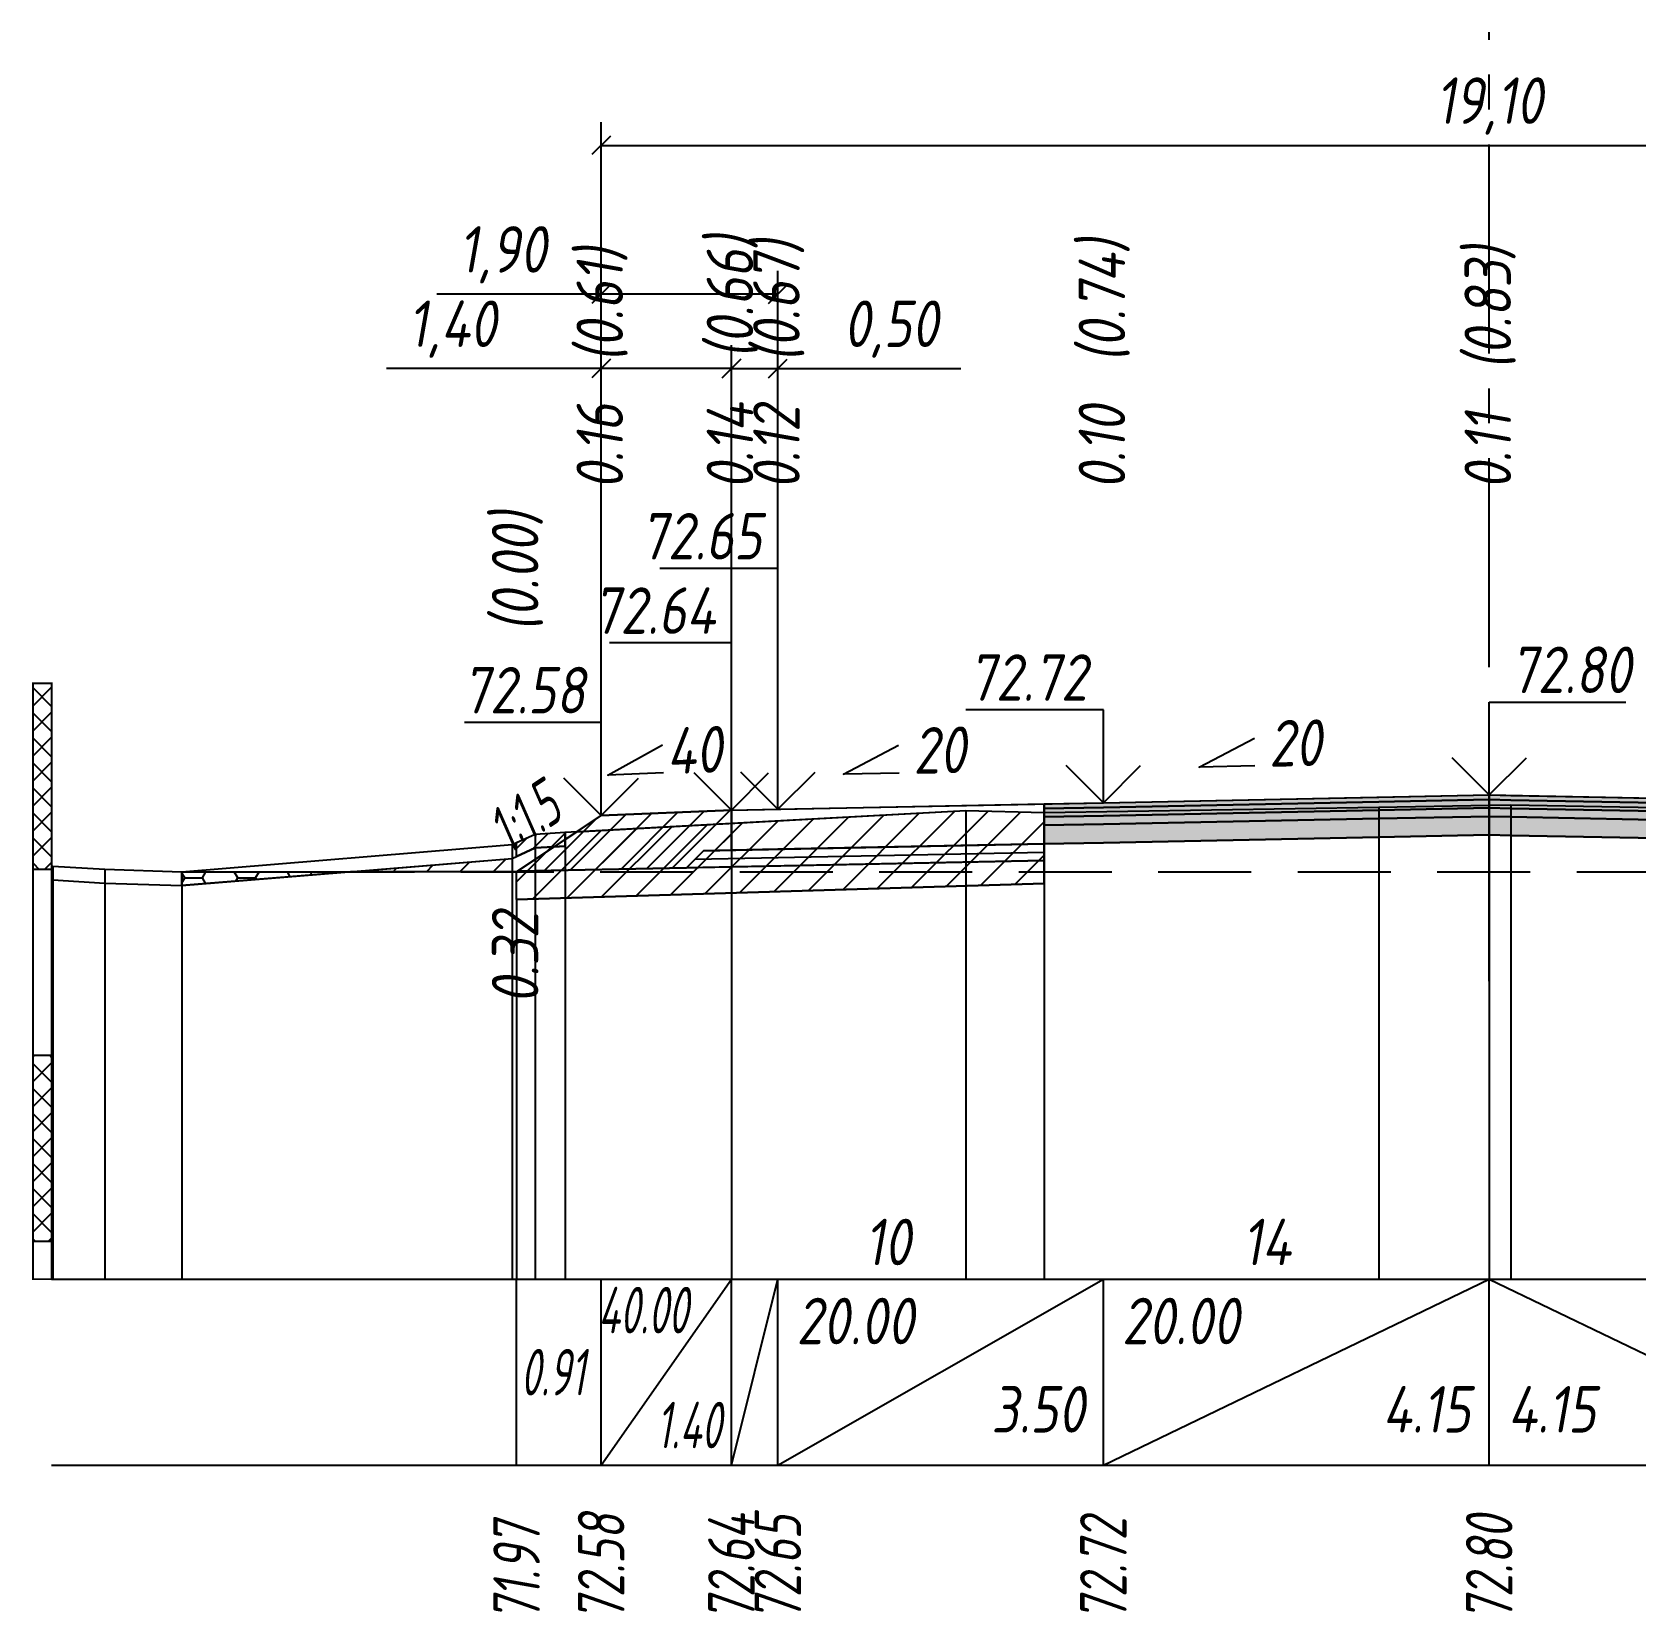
# Model space of a CAD drawing. Extents: x -717 to 1451, y -133302 to 233.
# Drawn here: x 78.9 to 165.2, y -10108.9 to -10023.9 of the extents above; entities that cross this region are included whole.
import ezdxf
from ezdxf.enums import TextEntityAlignment as Align

# ---------------------------------------------------------------- set-up
doc = ezdxf.new("R2010")
doc.units = 0
doc.linetypes.add('осевая2', pattern=[1.125, 0.75, -0.125, 0.125, -0.125])
doc.linetypes.add('штриховая', pattern=[0.75, 0.5, -0.25])
for name, color, linetype in [('Интерполированный поперечник', 2, 'Continuous'), ('Код_514', 1, 'Continuous'), ('Контур_0', 7, 'Continuous'), ('Контур_2521', 7, 'Continuous'), ('Контур_2564', 7, 'Continuous'), ('Контур_2660', 7, 'Continuous'), ('Контур_2665', 7, 'Continuous'), ('Контур_400', 7, 'Continuous'), ('Контур_508', 7, 'Continuous'), ('Контур_512', 7, 'Continuous'), ('Контур_513', 7, 'Continuous'), ('Контур_818', 7, 'Continuous'), ('Красный поперечник', 1, 'Continuous'), ('Линейка абсолютных высот', 7, 'Continuous'), ('Объём_2501', 7, 'Continuous'), ('Объём_2564', 7, 'Continuous'), ('Объём_2650', 7, 'Continuous'), ('Объём_2660', 7, 'Continuous'), ('Объём_2661', 7, 'Continuous'), ('Объём_2665', 7, 'Continuous'), ('Объём_2666', 7, 'Continuous'), ('Объём_2667', 7, 'Continuous'), ('Объём_2668', 7, 'Continuous'), ('Объём_2669', 7, 'Continuous'), ('Объём_2675', 7, 'Continuous'), ('Объём_2753', 7, 'Continuous'), ('Ось', 1, 'осевая2'), ('Откосы', 7, 'Continuous'), ('Отметки покрытия', 7, 'Continuous'), ('Рабочие отметки', 7, 'Continuous'), ('Рабочие отметки доп.', 7, 'Continuous'), ('Слои выравнивания', 7, 'Continuous'), ('Таблица', 7, 'Continuous'), ('Уклоны проезжей части', 7, 'Continuous'), ('Черный поперечник', 3, 'Continuous')]:
    doc.layers.add(name, color=color, linetype=linetype)
for name, color, linetype, true_color in [('Контур_2540', 2, 'Continuous', 0xffff00), ('Контур_2560', 2, 'Continuous', 0xffff00), ('Контур_2561', 7, 'Continuous', 0xff8040), ('Контур_2562', 3, 'Continuous', 0x00ff00), ('Контур_2563', 7, 'Continuous', 0xff8000), ('Контур_2570', 7, 'Continuous', 0x80ff00), ('Контур_2725', 7, 'Continuous', 0x323232), ('Контур_2736', 4, 'Continuous', 0x00ffff), ('Контур_2737', 4, 'Continuous', 0x00ffff), ('Контур_2738', 4, 'Continuous', 0x00ffff), ('Контур_2739', 4, 'Continuous', 0x00ffff), ('Контур_2741', 4, 'Continuous', 0x00ffff), ('Контур_2742', 4, 'Continuous', 0x00ffff), ('Контур_2743', 4, 'Continuous', 0x00ffff), ('Контур_2744', 7, 'Continuous', 0xa4ffff), ('Контур_2745', 7, 'Continuous', 0xa4ffff), ('Контур_2747', 4, 'Continuous', 0x00ffff), ('Контур_2748', 4, 'Continuous', 0x00ffff), ('Контур_2749', 4, 'Continuous', 0x00ffff), ('Контур_2750', 4, 'Continuous', 0x00ffff), ('Контур_2751', 4, 'Continuous', 0x00ffff), ('Контур_2752', 4, 'Continuous', 0x00ffff), ('Контур_2760', 7, 'Continuous', 0x323232), ('Контур_2761', 7, 'Continuous', 0x323232), ('Контур_2762', 7, 'Continuous', 0x323232), ('Контур_2763', 7, 'Continuous', 0x323232), ('Контур_402', 7, 'Continuous', 0xff6464), ('Контур_703', 4, 'Continuous', 0x00ffff), ('Контур_705', 4, 'Continuous', 0x00ffff), ('Контур_707', 4, 'Continuous', 0x00ffff), ('Контур_720', 131, 'Continuous', 0xaaffff), ('Объём_2500', 7, 'Continuous', 0xc0c0c0), ('Объём_2520', 7, 'Continuous', 0x80ffff), ('Объём_2540', 2, 'Continuous', 0xffff00), ('Объём_2560', 2, 'Continuous', 0xffff00), ('Объём_2561', 7, 'Continuous', 0xff8040), ('Объём_2562', 3, 'Continuous', 0x00ff00), ('Объём_2563', 7, 'Continuous', 0xff8000), ('Объём_2570', 7, 'Continuous', 0x80ff00), ('Объём_2600', 7, 'Continuous', 0x808000), ('Объём_2746', 2, 'Continuous', 0xffff00)]:
    doc.layers.add(name, color=color, linetype=linetype, true_color=true_color)
doc.styles.get("Standard").update_dxf_attribs({"font": 'txt', "height": 2.5})
doc.styles.add('М', font='romand.shx', dxfattribs={"width": 0.8, "oblique": 10, "height": 2.5})
doc.dimstyles.new('ISO-25', dxfattribs={"dimtxt": 2.5, "dimasz": 2.5, "dimexe": 1.25, "dimexo": 0.625, "dimtad": 1, "dimtxsty": 'Standard', "dimcen": 2.5, "dimadec": 0, "dimazin": 0, "dimtfac": 1, "dimtmove": 0, "dimatfit": 3, "dimfxl": 1, "dimarcsym": 0})

# ---------------------------------------------------------------- blocks, each defined once
blk = doc.blocks.new('_Oblique')
at = {"color": 0, "linetype": 'ByBlock', "lineweight": -2}
blk.add_line((-0.5, -0.5), (0.5, 0.5), dxfattribs=at)
blk = doc.blocks.new('*D226')
at = {"color": 0, "lineweight": -2, "transparency": 16777216}
for p, q in [((109.551, -10065.494), (109.551, -10040.774)), ((116.551, -10065.214), (116.551, -10040.774)), ((109.551, -10042.024), (98.003, -10042.024)), ((116.551, -10042.024), (109.551, -10042.024))]:
    blk.add_line(p, q, dxfattribs=at)
at = {"layer": 'Defpoints', "color": 0, "transparency": 16777216}
for p in [(116.551, -10042.024), (109.551, -10066.119), (116.551, -10065.839)]:
    blk.add_point(p, dxfattribs=at)
at = {"color": 0, "lineweight": -2, "transparency": 16777216, "rotation": 180}
blk.add_blockref('_Oblique', (109.551, -10042.024), dxfattribs=at)
at = {"color": 0, "lineweight": -2, "transparency": 16777216}
blk.add_blockref('_Oblique', (116.551, -10042.024), dxfattribs=at)
at = {"color": 0, "transparency": 16777216, "insert": (101.544, -10039.91), "char_height": 2.5, "width": 8.75, "attachment_point": 5, "style": 'М'}
blk.add_mtext('1,40', dxfattribs=at)
blk = doc.blocks.new('*D228')
at = {"color": 0, "lineweight": -2, "transparency": 16777216}
for p, q in [((116.551, -10065.214), (116.551, -10040.774)), ((119.051, -10065.164), (119.051, -10040.774)), ((116.551, -10042.024), (119.051, -10042.024)), ((119.051, -10042.024), (128.896, -10042.024))]:
    blk.add_line(p, q, dxfattribs=at)
at = {"layer": 'Defpoints', "color": 0, "transparency": 16777216}
for p in [(119.051, -10042.024), (116.551, -10065.839), (119.051, -10065.789)]:
    blk.add_point(p, dxfattribs=at)
at = {"color": 0, "lineweight": -2, "transparency": 16777216, "rotation": 180}
blk.add_blockref('_Oblique', (116.551, -10042.024), dxfattribs=at)
at = {"color": 0, "lineweight": -2, "transparency": 16777216}
blk.add_blockref('_Oblique', (119.051, -10042.024), dxfattribs=at)
at = {"color": 0, "transparency": 16777216, "insert": (125.134, -10039.91), "char_height": 2.5, "width": 9.16667, "attachment_point": 5, "style": 'М'}
blk.add_mtext('0,50', dxfattribs=at)
blk = doc.blocks.new('*D231')
at = {"color": 0, "lineweight": -2, "transparency": 16777216}
for p, q in [((109.551, -10065.494), (109.551, -10036.774)), ((119.051, -10065.164), (119.051, -10036.774)), ((109.551, -10038.024), (100.71, -10038.024)), ((119.051, -10038.024), (109.551, -10038.024))]:
    blk.add_line(p, q, dxfattribs=at)
at = {"layer": 'Defpoints', "color": 0, "transparency": 16777216}
for p in [(119.051, -10038.024), (109.551, -10066.119), (119.051, -10065.789)]:
    blk.add_point(p, dxfattribs=at)
at = {"color": 0, "lineweight": -2, "transparency": 16777216, "rotation": 180}
blk.add_blockref('_Oblique', (109.551, -10038.024), dxfattribs=at)
at = {"color": 0, "lineweight": -2, "transparency": 16777216}
blk.add_blockref('_Oblique', (119.051, -10038.024), dxfattribs=at)
at = {"color": 0, "transparency": 16777216, "insert": (104.25, -10035.91), "char_height": 2.5, "width": 8.75, "attachment_point": 5, "style": 'М'}
blk.add_mtext('1,90', dxfattribs=at)
blk = doc.blocks.new('*D232')
at = {"color": 0, "lineweight": -2, "transparency": 16777216}
for p, q in [((109.551, -10065.494), (109.551, -10028.774)), ((205.051, -10065.494), (205.051, -10028.774)), ((109.551, -10030.024), (205.051, -10030.024))]:
    blk.add_line(p, q, dxfattribs=at)
at = {"layer": 'Defpoints', "color": 0, "transparency": 16777216}
for p in [(205.051, -10030.024), (109.551, -10066.119), (205.051, -10066.119)]:
    blk.add_point(p, dxfattribs=at)
at = {"color": 0, "lineweight": -2, "transparency": 16777216, "rotation": 180}
blk.add_blockref('_Oblique', (109.551, -10030.024), dxfattribs=at)
at = {"color": 0, "lineweight": -2, "transparency": 16777216}
blk.add_blockref('_Oblique', (205.051, -10030.024), dxfattribs=at)
at = {"color": 0, "transparency": 16777216, "insert": (157.301, -10027.91), "char_height": 2.5, "width": 10.41667, "attachment_point": 5, "style": 'М'}
blk.add_mtext('19,10', dxfattribs=at)

msp = doc.modelspace()

# ---------------------------------------------------------------- hatches: boundary and pattern name
at = {"layer": 'Линейка абсолютных высот'}
h = msp.add_hatch(dxfattribs=at)
h.set_pattern_fill('ANSI37', scale=0.3, style=0)
h.paths.add_polyline_path([(80, -10068.961), (80, -10058.961), (79, -10058.961), (79, -10068.961)])
h = msp.add_hatch(dxfattribs=at)
h.set_pattern_fill('ANSI37', scale=0.3, style=0)
h.paths.add_polyline_path([(80, -10088.961), (80, -10078.961), (79, -10078.961), (79, -10088.961)])
at = {"layer": 'Объём_2563'}
h = msp.add_hatch(dxfattribs=at)
h.set_pattern_fill('ANSI31', color=256, scale=0.3)
h.paths.add_polyline_path([(109.551, -10066.056), (116.551, -10065.776), (116.551, -10067.926), (115.051, -10067.956), (114.132, -10068.874), (105.051, -10069.056)])
at = {"layer": 'Объём_2570'}
h = msp.add_hatch(dxfattribs=at)
h.set_pattern_fill('ANSI31', color=256, scale=0.2)
h.paths.add_polyline_path([(107.613, -10067.718), (106.001, -10067.81), (105, -10068.262), (105, -10067.512), (106.001, -10067.06), (107.613, -10066.968)])
at = {"layer": 'Объём_2600'}
h = msp.add_hatch(dxfattribs=at)
h.set_pattern_fill('ANSI31', color=6, scale=0.4)
h.paths.add_polyline_path([(133.376, -10069.729), (105, -10070.58), (105, -10069.09), (96.066, -10069.088), (104.76, -10068.37), (106.001, -10067.81), (107.613, -10067.718), (107.613, -10066.968), (129.16, -10065.791), (133.376, -10065.908)])
h = msp.add_hatch(dxfattribs=at)
h.set_pattern_fill('HONEY', color=5, scale=0.3)
h.paths.add_polyline_path([(87.004, -10069.837), (87.004, -10069.087), (96.066, -10069.088)])
at = {"layer": 'Слои выравнивания'}
for color, points in [(2, [(133.376, -10065.44), (136.551, -10065.376), (151.36, -10065.08), (157.301, -10064.961), (157.301, -10065.211), (151.36, -10065.33), (136.551, -10065.626), (133.376, -10065.69)]), (3, [(133.376, -10065.69), (136.551, -10065.626), (151.36, -10065.33), (157.301, -10065.211), (157.301, -10065.661), (151.36, -10065.78), (136.551, -10066.076), (133.376, -10066.14)]), (2, [(157.301, -10064.961), (158.456, -10064.984), (165.307, -10065.121), (178.051, -10065.376), (183.11, -10065.477), (183.11, -10065.727), (178.051, -10065.626), (165.307, -10065.371), (158.456, -10065.234), (157.301, -10065.211)]), (3, [(157.301, -10065.211), (158.456, -10065.234), (165.307, -10065.371), (178.051, -10065.626), (183.11, -10065.727), (183.11, -10066.177), (178.051, -10066.076), (165.307, -10065.821), (158.456, -10065.684), (157.301, -10065.661)]), (4, [(133.376, -10066.14), (136.551, -10066.076), (151.36, -10065.78), (157.301, -10065.661), (157.301, -10066.111), (151.36, -10066.23), (136.551, -10066.526), (133.376, -10066.59)]), (5, [(133.376, -10066.59), (136.551, -10066.526), (151.36, -10066.23), (157.301, -10066.111), (157.301, -10067.111), (151.36, -10067.23), (136.551, -10067.526), (133.376, -10067.59)]), (4, [(157.301, -10065.661), (158.456, -10065.684), (165.307, -10065.821), (178.051, -10066.076), (183.11, -10066.177), (183.11, -10066.627), (178.051, -10066.526), (165.307, -10066.271), (158.456, -10066.134), (157.301, -10066.111)]), (5, [(157.301, -10066.111), (158.456, -10066.134), (165.307, -10066.271), (178.051, -10066.526), (183.11, -10066.627), (183.11, -10067.627), (178.051, -10067.526), (165.307, -10067.271), (158.456, -10067.134), (157.301, -10067.111)])]:
    msp.add_hatch(color=color, dxfattribs=at).paths.add_polyline_path(points)

# ---------------------------------------------------------------- linework, layer by layer
at = {"layer": 'Интерполированный поперечник', "linetype": 'штриховая', "ltscale": 10, "flags": 128}
msp.add_lwpolyline([(87.004, -10069.087), (216.516, -10069.11)], dxfattribs=at)
at = {"layer": 'Код_514'}
for p, q in [((105, -10101), (105, -10091)), ((109.551, -10101), (109.551, -10091)), ((109.551, -10101), (116.551, -10091)), ((116.551, -10101), (116.551, -10091)), ((116.551, -10101), (119.051, -10091)), ((119.051, -10101), (119.051, -10091)), ((119.051, -10101), (136.551, -10091)), ((136.551, -10101), (136.551, -10091)), ((136.551, -10101), (157.301, -10091)), ((157.301, -10101), (157.301, -10091)), ((157.301, -10091), (178.051, -10101))]:
    msp.add_line(p, q, dxfattribs=at)
at = {"layer": 'Контур_0', "flags": 128}
for points in [[(119.051, -10067.876), (116.551, -10067.926), (116.551, -10065.776), (133.376, -10065.44), (133.376, -10067.59), (119.051, -10067.876), (119.051, -10067.876)], [(109.551, -10066.056), (105, -10069.09), (105, -10069.09), (105, -10069.09), (105, -10069.09), (105, -10069.09), (105, -10069.09), (105, -10069.09), (105, -10069.09), (105, -10069.09), (105, -10069.09), (105, -10069.09), (105, -10069.09), (105, -10069.09), (105, -10069.09), (105, -10069.09)], [(109.551, -10066.056), (105, -10069.09), (105, -10069.09), (105, -10069.09), (105, -10069.09), (105, -10069.09), (105, -10069.09), (105, -10069.09), (105, -10069.09), (105, -10069.09), (105, -10069.09), (105, -10069.09), (105, -10069.09), (105, -10069.09), (105, -10069.09), (105, -10069.09), (105, -10069.09), (105, -10069.09), (105, -10069.09), (105, -10069.09), (105, -10069.09), (105, -10069.09), (105, -10069.09), (105, -10069.09), (105, -10069.09), (105, -10069.09), (105, -10069.09), (105, -10069.09), (105, -10069.09), (105, -10069.09)], [(105.051, -10069.056), (114.132, -10068.874), (115.051, -10067.956), (116.551, -10067.926)], [(115.051, -10067.956), (133.376, -10067.59), (133.376, -10068.49), (114.132, -10068.874), (115.051, -10067.956), (115.051, -10067.956)]]:
    msp.add_lwpolyline(points, dxfattribs=at)
at = {"layer": 'Контур_2521', "color": 250, "flags": 128}
msp.add_lwpolyline([(114.591, -10068.415), (133.376, -10068.04)], dxfattribs=at)
at = {"layer": 'Контур_2540', "flags": 128}
msp.add_lwpolyline([(105.051, -10069.056), (133.376, -10068.49), (133.376, -10069.729), (105, -10070.58), (105, -10069.09), (105.051, -10069.056), (105.051, -10069.056)], dxfattribs=at)
at = {"layer": 'Контур_2560', "flags": 128}
msp.add_lwpolyline([(109.551, -10066.056), (109.551, -10066.056), (109.551, -10066.056), (116.551, -10065.776)], dxfattribs=at)
at = {"layer": 'Контур_2561', "flags": 128}
msp.add_lwpolyline([(116.551, -10065.776), (116.551, -10065.776), (109.551, -10066.056), (109.551, -10066.056), (116.551, -10065.776)], dxfattribs=at)
at = {"layer": 'Контур_2562', "flags": 128}
msp.add_lwpolyline([(109.551, -10066.056), (109.551, -10066.056), (109.551, -10066.056), (109.551, -10066.056), (109.551, -10066.056)], dxfattribs=at)
at = {"layer": 'Контур_2563', "flags": 128}
msp.add_lwpolyline([(109.551, -10066.056), (116.551, -10065.776), (116.551, -10067.926), (115.051, -10067.956), (114.132, -10068.874), (105.051, -10069.056), (109.551, -10066.056), (109.551, -10066.056)], dxfattribs=at)
at = {"layer": 'Контур_2564', "flags": 128}
msp.add_lwpolyline([(109.551, -10066.056), (116.551, -10065.776)], dxfattribs=at)
at = {"layer": 'Контур_2570', "flags": 128}
msp.add_lwpolyline([(80, -10069.533), (80.067, -10069.531), (82.864, -10069.699), (87.004, -10069.837), (87.004, -10069.837), (104.76, -10068.37), (106.001, -10067.81), (107.613, -10067.718), (107.613, -10066.968), (129.16, -10065.791), (133.376, -10065.908), (151.36, -10065.619), (157.301, -10065.512), (158.456, -10065.491), (165.307, -10065.614)], dxfattribs=at)
at = {"layer": 'Контур_2660', "flags": 128}
msp.add_lwpolyline([(105, -10070.58), (133.376, -10069.729)], dxfattribs=at)
at = {"layer": 'Контур_2665', "flags": 128}
msp.add_lwpolyline([(109.551, -10066.056), (109.551, -10066.056)], dxfattribs=at)
at = {"layer": 'Контур_2725', "flags": 128}
msp.add_lwpolyline([(133.376, -10067.59), (136.551, -10067.526), (151.36, -10067.23), (157.301, -10067.111), (158.456, -10067.134), (165.307, -10067.271), (178.051, -10067.526), (183.11, -10067.627)], dxfattribs=at)
at = {"layer": 'Контур_2736', "flags": 128}
msp.add_lwpolyline([(109.551, -10066.056), (105, -10069.09)], dxfattribs=at)
at = {"layer": 'Контур_2737', "flags": 128}
msp.add_lwpolyline([(105, -10069.09), (105, -10069.09)], dxfattribs=at)
at = {"layer": 'Контур_2738', "flags": 128}
msp.add_lwpolyline([(105, -10069.09), (105, -10069.09)], dxfattribs=at)
at = {"layer": 'Контур_2739', "flags": 128}
msp.add_lwpolyline([(105, -10069.09), (105, -10069.09)], dxfattribs=at)
at = {"layer": 'Контур_2741', "flags": 128}
msp.add_lwpolyline([(105, -10069.09), (105, -10069.09)], dxfattribs=at)
at = {"layer": 'Контур_2742', "flags": 128}
msp.add_lwpolyline([(105, -10069.09), (105, -10069.09)], dxfattribs=at)
at = {"layer": 'Контур_2743', "flags": 128}
msp.add_lwpolyline([(105, -10069.09), (105, -10069.09)], dxfattribs=at)
at = {"layer": 'Контур_2744', "flags": 128}
msp.add_lwpolyline([(105, -10069.09), (105, -10069.09)], dxfattribs=at)
msp.add_lwpolyline([(105, -10069.09), (105, -10069.09)], dxfattribs=at)
msp.add_lwpolyline([(105, -10069.09), (105, -10069.09)], dxfattribs=at)
msp.add_lwpolyline([(105, -10069.09), (105, -10069.09)], dxfattribs=at)
msp.add_lwpolyline([(105, -10069.09), (105, -10069.09)], dxfattribs=at)
msp.add_lwpolyline([(105, -10069.09), (105, -10069.09)], dxfattribs=at)
at = {"layer": 'Контур_2745', "flags": 128}
msp.add_lwpolyline([(105, -10069.09), (105, -10069.09)], dxfattribs=at)
msp.add_lwpolyline([(105, -10069.09), (105, -10069.09)], dxfattribs=at)
msp.add_lwpolyline([(105, -10069.09), (105, -10069.09)], dxfattribs=at)
msp.add_lwpolyline([(105, -10069.09), (105, -10069.09)], dxfattribs=at)
msp.add_lwpolyline([(105, -10069.09), (105, -10069.09)], dxfattribs=at)
msp.add_lwpolyline([(105, -10069.09), (105, -10069.09)], dxfattribs=at)
at = {"layer": 'Контур_2747', "flags": 128}
msp.add_lwpolyline([(105, -10069.09), (105, -10069.09)], dxfattribs=at)
at = {"layer": 'Контур_2748', "flags": 128}
msp.add_lwpolyline([(105, -10069.09), (105, -10069.09)], dxfattribs=at)
at = {"layer": 'Контур_2749', "flags": 128}
msp.add_lwpolyline([(105, -10069.09), (105, -10069.09)], dxfattribs=at)
at = {"layer": 'Контур_2750', "flags": 128}
msp.add_lwpolyline([(105, -10069.09), (105, -10069.09)], dxfattribs=at)
at = {"layer": 'Контур_2751', "flags": 128}
msp.add_lwpolyline([(105, -10069.09), (105, -10069.09)], dxfattribs=at)
at = {"layer": 'Контур_2752', "flags": 128}
msp.add_lwpolyline([(105, -10069.09), (105, -10069.09)], dxfattribs=at)
at = {"layer": 'Контур_2760', "flags": 128}
msp.add_lwpolyline([(133.376, -10065.44), (136.551, -10065.376), (151.36, -10065.08), (157.301, -10064.961), (158.456, -10064.984), (165.307, -10065.121), (178.051, -10065.376), (183.11, -10065.477)], dxfattribs=at)
at = {"layer": 'Контур_2761', "flags": 128}
msp.add_lwpolyline([(133.376, -10065.69), (136.551, -10065.626), (151.36, -10065.33), (157.301, -10065.211), (158.456, -10065.234), (165.307, -10065.371), (178.051, -10065.626), (183.11, -10065.727)], dxfattribs=at)
at = {"layer": 'Контур_2762', "flags": 128}
msp.add_lwpolyline([(133.376, -10066.14), (136.551, -10066.076), (151.36, -10065.78), (157.301, -10065.661), (158.456, -10065.684), (165.307, -10065.821), (178.051, -10066.076), (183.11, -10066.177)], dxfattribs=at)
at = {"layer": 'Контур_2763', "flags": 128}
msp.add_lwpolyline([(133.376, -10066.59), (136.551, -10066.526), (151.36, -10066.23), (157.301, -10066.111), (158.456, -10066.134), (165.307, -10066.271), (178.051, -10066.526), (183.11, -10066.627)], dxfattribs=at)
at = {"layer": 'Контур_400', "flags": 128}
for points in [[(116.551, -10065.776), (119.051, -10065.726), (119.051, -10065.726), (119.051, -10065.726), (119.051, -10065.726), (119.051, -10065.726), (119.051, -10065.726), (136.551, -10065.376), (157.301, -10064.961)], [(157.301, -10064.961), (178.051, -10065.376), (195.551, -10065.726), (195.551, -10065.726), (195.551, -10065.726), (195.551, -10065.726), (195.551, -10065.726), (195.551, -10065.726), (198.051, -10065.776)]]:
    msp.add_lwpolyline(points, dxfattribs=at)
at = {"layer": 'Контур_402', "flags": 128}
msp.add_lwpolyline([(105, -10070.58), (133.376, -10069.729), (133.376, -10067.59), (157.301, -10067.111), (183.11, -10067.627), (183.11, -10069.785), (211.942, -10070.65)], dxfattribs=at)
at = {"layer": 'Контур_508', "flags": 128}
msp.add_lwpolyline([(105, -10070.58), (133.376, -10069.729), (133.376, -10067.59), (157.301, -10067.111), (183.11, -10067.627), (183.11, -10069.785), (211.942, -10070.65), (212.467, -10071), (214.467, -10071), (217.674, -10068.862)], dxfattribs=at)
at = {"layer": 'Контур_512', "flags": 128}
msp.add_lwpolyline([(105, -10070.58), (133.376, -10069.729)], dxfattribs=at)
at = {"layer": 'Контур_513', "flags": 128}
msp.add_lwpolyline([(105, -10070.58), (133.376, -10069.729), (133.376, -10067.59), (157.301, -10067.111), (183.11, -10067.627), (183.11, -10069.785), (211.942, -10070.65), (212.467, -10071), (214.467, -10071), (217.674, -10068.862)], dxfattribs=at)
at = {"layer": 'Контур_703', "flags": 128}
for points in [[(109.551, -10066.056), (105, -10069.09)], [(105, -10069.09), (105, -10069.09)]]:
    msp.add_lwpolyline(points, dxfattribs=at)
at = {"layer": 'Контур_705', "flags": 128}
msp.add_lwpolyline([(105, -10069.09), (105, -10069.09)], dxfattribs=at)
at = {"layer": 'Контур_707', "flags": 128}
msp.add_lwpolyline([(105, -10069.09), (105, -10069.09)], dxfattribs=at)
at = {"layer": 'Контур_720', "flags": 128}
msp.add_lwpolyline([(105, -10069.09), (105, -10069.09)], dxfattribs=at)
at = {"layer": 'Контур_818', "flags": 128}
msp.add_lwpolyline([(105, -10068.262), (106.001, -10067.81), (107.613, -10067.718), (107.613, -10066.968), (129.16, -10065.791), (133.376, -10065.908), (151.36, -10065.619), (157.301, -10065.512), (158.456, -10065.491), (165.307, -10065.614), (183.11, -10066.011), (206.015, -10067.903), (206.962, -10067.974), (206.962, -10068.724), (214.934, -10069.716), (216.516, -10069.86), (216.516, -10069.86), (217.674, -10069.612)], dxfattribs=at)
at = {"layer": 'Красный поперечник'}
for p, q in [((119.051, -10065.726), (136.551, -10065.376)), ((136.551, -10065.376), (157.301, -10064.961)), ((157.301, -10064.961), (178.051, -10065.376)), ((105, -10069.09), (109.551, -10066.056)), ((109.551, -10066.056), (116.551, -10065.776)), ((116.551, -10065.776), (119.051, -10065.726)), ((133.376, -10069.729), (133.376, -10091)), ((105, -10070.58), (105, -10091))]:
    msp.add_line(p, q, dxfattribs=at)
at = {"layer": 'Линейка абсолютных высот', "color": 7, "const_width": 0.1, "flags": 128}
for points in [[(80, -10068.961), (80, -10058.961), (79, -10058.961), (79, -10068.961), (80, -10068.961)], [(80, -10078.961), (80, -10068.961), (79, -10068.961), (79, -10078.961), (80, -10078.961)], [(80, -10088.961), (80, -10078.961), (79, -10078.961), (79, -10088.961), (80, -10088.961)], [(80, -10091), (80, -10088.961), (79, -10088.961), (79, -10091), (80, -10091)]]:
    msp.add_lwpolyline(points, dxfattribs=at)
at = {"layer": 'Объём_2500', "flags": 128}
msp.add_lwpolyline([(119.051, -10067.876), (116.551, -10067.926), (116.551, -10065.776), (133.376, -10065.44), (133.376, -10067.59), (119.051, -10067.876), (119.051, -10067.876)], dxfattribs=at)
at = {"layer": 'Объём_2501', "flags": 128}
for points in [[(116.551, -10065.776), (119.051, -10065.726), (119.051, -10065.726), (119.051, -10065.726), (119.051, -10065.726), (119.051, -10065.726), (119.051, -10065.726), (136.551, -10065.376), (157.301, -10064.961)], [(157.301, -10064.961), (178.051, -10065.376), (195.551, -10065.726), (195.551, -10065.726), (195.551, -10065.726), (195.551, -10065.726), (195.551, -10065.726), (195.551, -10065.726), (198.051, -10065.776)]]:
    msp.add_lwpolyline(points, dxfattribs=at)
at = {"layer": 'Объём_2520', "color": 250, "flags": 128}
msp.add_lwpolyline([(115.051, -10067.956), (133.376, -10067.59), (133.376, -10068.49), (114.132, -10068.874), (115.051, -10067.956), (115.051, -10067.956)], dxfattribs=at)
at = {"layer": 'Объём_2540', "flags": 128}
msp.add_lwpolyline([(105.051, -10069.056), (133.376, -10068.49), (133.376, -10069.729), (105, -10070.58), (105, -10069.09), (105.051, -10069.056), (105.051, -10069.056)], dxfattribs=at)
at = {"layer": 'Объём_2560', "flags": 128}
msp.add_lwpolyline([(109.551, -10066.056), (109.551, -10066.056), (109.551, -10066.056), (116.551, -10065.776)], dxfattribs=at)
at = {"layer": 'Объём_2561', "flags": 128}
msp.add_lwpolyline([(116.551, -10065.776), (116.551, -10065.776), (109.551, -10066.056), (109.551, -10066.056), (116.551, -10065.776)], dxfattribs=at)
at = {"layer": 'Объём_2562', "flags": 128}
msp.add_lwpolyline([(109.551, -10066.056), (109.551, -10066.056), (109.551, -10066.056), (109.551, -10066.056), (109.551, -10066.056)], dxfattribs=at)
at = {"layer": 'Объём_2563', "color": 250, "flags": 128}
msp.add_lwpolyline([(109.551, -10066.056), (116.551, -10065.776), (116.551, -10067.926), (115.051, -10067.956), (114.132, -10068.874), (105.051, -10069.056), (109.551, -10066.056), (109.551, -10066.056)], dxfattribs=at)
at = {"layer": 'Объём_2564', "flags": 128}
msp.add_lwpolyline([(109.551, -10066.056), (116.551, -10065.776)], dxfattribs=at)
at = {"layer": 'Объём_2570', "flags": 128}
msp.add_lwpolyline([(107.613, -10067.718), (106.001, -10067.81), (105, -10068.262), (105, -10067.512), (106.001, -10067.06), (107.613, -10066.968), (107.613, -10067.718), (107.613, -10067.718)], dxfattribs=at)
at = {"layer": 'Объём_2600', "color": 5, "flags": 128}
msp.add_lwpolyline([(87.004, -10069.837), (87.004, -10069.087), (96.066, -10069.088), (87.004, -10069.837), (87.004, -10069.837)], dxfattribs=at)
at = {"layer": 'Объём_2650', "color": 6, "flags": 128}
msp.add_lwpolyline([(133.376, -10069.729), (105, -10070.58), (105, -10069.09), (96.066, -10069.088), (104.76, -10068.37), (106.001, -10067.81), (107.613, -10067.718), (107.613, -10066.968), (129.16, -10065.791), (133.376, -10065.908), (133.376, -10069.729), (133.376, -10069.729)], dxfattribs=at)
at = {"layer": 'Объём_2660', "flags": 128}
msp.add_lwpolyline([(105, -10070.58), (133.376, -10069.729)], dxfattribs=at)
at = {"layer": 'Объём_2661', "flags": 128}
msp.add_lwpolyline([(109.551, -10066.056), (105, -10069.09)], dxfattribs=at)
at = {"layer": 'Объём_2665', "flags": 128}
msp.add_lwpolyline([(109.551, -10066.056), (109.551, -10066.056)], dxfattribs=at)
at = {"layer": 'Объём_2666', "flags": 128}
msp.add_lwpolyline([(109.551, -10066.056), (105, -10069.09)], dxfattribs=at)
at = {"layer": 'Объём_2667', "flags": 128}
msp.add_lwpolyline([(105, -10069.09), (105, -10069.09)], dxfattribs=at)
msp.add_lwpolyline([(105, -10069.09), (105, -10069.09)], dxfattribs=at)
at = {"layer": 'Объём_2668', "flags": 128}
msp.add_lwpolyline([(105, -10069.09), (105, -10069.09)], dxfattribs=at)
msp.add_lwpolyline([(105, -10069.09), (105, -10069.09)], dxfattribs=at)
at = {"layer": 'Объём_2669', "flags": 128}
msp.add_lwpolyline([(105, -10069.09), (105, -10069.09)], dxfattribs=at)
msp.add_lwpolyline([(105, -10069.09), (105, -10069.09)], dxfattribs=at)
at = {"layer": 'Объём_2675', "flags": 128}
msp.add_lwpolyline([(105, -10069.09), (105, -10069.09)], dxfattribs=at)
msp.add_lwpolyline([(105, -10069.09), (105, -10069.09)], dxfattribs=at)
msp.add_lwpolyline([(105, -10069.09), (105, -10069.09)], dxfattribs=at)
msp.add_lwpolyline([(105, -10069.09), (105, -10069.09)], dxfattribs=at)
msp.add_lwpolyline([(105, -10069.09), (105, -10069.09)], dxfattribs=at)
msp.add_lwpolyline([(105, -10069.09), (105, -10069.09)], dxfattribs=at)
msp.add_lwpolyline([(105, -10069.09), (105, -10069.09)], dxfattribs=at)
msp.add_lwpolyline([(105, -10069.09), (105, -10069.09)], dxfattribs=at)
msp.add_lwpolyline([(105, -10069.09), (105, -10069.09)], dxfattribs=at)
msp.add_lwpolyline([(105, -10069.09), (105, -10069.09)], dxfattribs=at)
msp.add_lwpolyline([(105, -10069.09), (105, -10069.09)], dxfattribs=at)
msp.add_lwpolyline([(105, -10069.09), (105, -10069.09)], dxfattribs=at)
at = {"layer": 'Объём_2746', "flags": 128}
msp.add_lwpolyline([(107.613, -10067.718), (107.613, -10067.348), (108.233, -10066.934), (129.16, -10065.791), (133.376, -10065.908), (133.376, -10069.729), (105, -10070.58), (105, -10069.09), (107.005, -10067.753), (107.613, -10067.718), (107.613, -10067.718)], dxfattribs=at)
at = {"layer": 'Объём_2753', "flags": 128}
msp.add_lwpolyline([(133.376, -10065.44), (133.376, -10065.44)], dxfattribs=at)
at = {"layer": 'Ось', "ltscale": 15}
msp.add_line((157.301, -10074.971), (157.301, -10023.932), dxfattribs=at)
at = {"layer": 'Откосы', "color": 1, "flags": 128}
for points in [[(144.7, -10063.402), (141.7, -10063.462), (144.67, -10061.902)], [(112.904, -10063.768), (109.907, -10063.888), (112.844, -10062.269)], [(125.575, -10063.784), (122.575, -10063.844), (125.545, -10062.285)]]:
    msp.add_lwpolyline(points, dxfattribs=at)
at = {"layer": 'Отметки покрытия', "color": 1}
for p, q in [((119.051, -10052.776), (112.701, -10052.776)), ((119.051, -10065.726), (119.051, -10052.776)), ((116.551, -10056.776), (110.001, -10056.776)), ((116.551, -10065.776), (116.551, -10056.776)), ((136.551, -10060.376), (129.151, -10060.376)), ((136.551, -10065.376), (136.551, -10060.376)), ((157.301, -10064.961), (157.301, -10059.961)), ((157.301, -10059.961), (164.651, -10059.961)), ((109.551, -10061.056), (102.201, -10061.056)), ((109.551, -10066.056), (109.551, -10061.056)), ((157.301, -10064.961), (155.301, -10062.961)), ((157.301, -10064.961), (159.301, -10062.961)), ((116.551, -10065.776), (114.551, -10063.776)), ((116.551, -10065.776), (118.551, -10063.776)), ((119.051, -10065.726), (117.051, -10063.726)), ((119.051, -10065.726), (121.051, -10063.726)), ((136.551, -10065.376), (134.551, -10063.376)), ((136.551, -10065.376), (138.551, -10063.376)), ((109.551, -10066.056), (107.551, -10064.056)), ((109.551, -10066.056), (111.551, -10064.056))]:
    msp.add_line(p, q, dxfattribs=at)
at = {"layer": 'Слои выравнивания'}
for p, q in [((133.376, -10065.44), (133.376, -10091)), ((157.301, -10064.961), (157.301, -10091)), ((116.551, -10065.776), (116.551, -10091))]:
    msp.add_line(p, q, dxfattribs=at)
at = {"layer": 'Слои выравнивания', "color": 2, "flags": 128}
for points in [[(133.376, -10065.44), (136.551, -10065.376), (151.36, -10065.08), (157.301, -10064.961), (157.301, -10065.211), (151.36, -10065.33), (136.551, -10065.626), (133.376, -10065.69)], [(157.301, -10064.961), (158.456, -10064.984), (165.307, -10065.121), (178.051, -10065.376), (183.11, -10065.477), (183.11, -10065.727), (178.051, -10065.626), (165.307, -10065.371), (158.456, -10065.234), (157.301, -10065.211)]]:
    msp.add_lwpolyline(points, close=True, dxfattribs=at)
at = {"layer": 'Слои выравнивания', "color": 3, "flags": 128}
for points in [[(133.376, -10065.69), (136.551, -10065.626), (151.36, -10065.33), (157.301, -10065.211), (157.301, -10065.661), (151.36, -10065.78), (136.551, -10066.076), (133.376, -10066.14)], [(157.301, -10065.211), (158.456, -10065.234), (165.307, -10065.371), (178.051, -10065.626), (183.11, -10065.727), (183.11, -10066.177), (178.051, -10066.076), (165.307, -10065.821), (158.456, -10065.684), (157.301, -10065.661)]]:
    msp.add_lwpolyline(points, close=True, dxfattribs=at)
at = {"layer": 'Слои выравнивания', "color": 4, "flags": 128}
for points in [[(133.376, -10066.14), (136.551, -10066.076), (151.36, -10065.78), (157.301, -10065.661), (157.301, -10066.111), (151.36, -10066.23), (136.551, -10066.526), (133.376, -10066.59)], [(157.301, -10065.661), (158.456, -10065.684), (165.307, -10065.821), (178.051, -10066.076), (183.11, -10066.177), (183.11, -10066.627), (178.051, -10066.526), (165.307, -10066.271), (158.456, -10066.134), (157.301, -10066.111)]]:
    msp.add_lwpolyline(points, close=True, dxfattribs=at)
at = {"layer": 'Слои выравнивания', "color": 5, "flags": 128}
for points in [[(133.376, -10066.59), (136.551, -10066.526), (151.36, -10066.23), (157.301, -10066.111), (157.301, -10067.111), (151.36, -10067.23), (136.551, -10067.526), (133.376, -10067.59)], [(157.301, -10066.111), (158.456, -10066.134), (165.307, -10066.271), (178.051, -10066.526), (183.11, -10066.627), (183.11, -10067.627), (178.051, -10067.526), (165.307, -10067.271), (158.456, -10067.134), (157.301, -10067.111)]]:
    msp.add_lwpolyline(points, close=True, dxfattribs=at)
at = {"layer": 'Таблица'}
for p, q in [((80, -10091), (242.674, -10091)), ((80, -10101), (242.674, -10101))]:
    msp.add_line(p, q, dxfattribs=at)
at = {"layer": 'Черный поперечник', "color": 7}
for p, q in [((151.36, -10065.619), (151.36, -10091)), ((157.301, -10065.512), (157.301, -10091)), ((158.456, -10065.491), (158.456, -10091)), ((129.16, -10065.791), (129.16, -10091)), ((133.376, -10065.908), (133.376, -10091)), ((106.001, -10067.06), (106.001, -10091)), ((107.613, -10066.968), (107.613, -10091)), ((104.76, -10067.62), (104.76, -10091)), ((80, -10068.783), (80, -10091)), ((80.067, -10068.781), (80.067, -10091)), ((82.864, -10068.949), (82.864, -10091)), ((87.004, -10069.087), (87.004, -10091))]:
    msp.add_line(p, q, dxfattribs=at)
at = {"layer": 'Черный поперечник', "flags": 128}
msp.add_lwpolyline([(80, -10068.783), (80.067, -10068.781), (82.864, -10068.949), (87.004, -10069.087), (104.76, -10067.62), (106.001, -10067.06), (107.613, -10066.968), (129.16, -10065.791), (133.376, -10065.908), (151.36, -10065.619), (157.301, -10065.512), (158.456, -10065.491), (165.307, -10065.614), (183.11, -10066.011), (206.015, -10067.903), (206.962, -10067.974), (214.934, -10068.966), (216.516, -10069.11), (220.866, -10068.178), (226.868, -10066.988), (235.508, -10067.182), (240.057, -10067.5), (242.674, -10067.543)], dxfattribs=at)

# ---------------------------------------------------------------- texts
at = {"layer": 'Код_514', "style": 'М', "oblique": 10}
for s, width, p in [('40.00', 0.6, (109.378, -10091.414)), ('20.00', 0.8, (120.051, -10092)), ('20.00', 0.8, (137.551, -10092))]:
    msp.add_text(s, height=2.5, dxfattribs=dict(at, width=width)).set_placement(p, align=Align.TOP_LEFT)
at = {"layer": 'Код_514', "style": 'М', "oblique": 10, "width": 0.6}
msp.add_text('0.91', height=2.5, dxfattribs=at).set_placement((106.95, -10096), align=Align.MIDDLE_CENTER)
at = {"layer": 'Код_514', "style": 'М', "oblique": 10}
for s, width, p in [('3.50', 0.8, (135.551, -10100)), ('4.15', 0.8, (156.301, -10100)), ('1.40', 0.6, (116.006, -10100.846))]:
    msp.add_text(s, height=2.5, dxfattribs=dict(at, width=width)).set_placement(p, align=Align.BOTTOM_RIGHT)
at = {"layer": 'Код_514', "style": 'М', "oblique": 10, "width": 0.8}
msp.add_text('4.15', height=2.5, dxfattribs=at).set_placement((158.301, -10100), align=Align.BOTTOM_LEFT)
at = {"layer": 'Код_514', "style": 'М', "oblique": 10, "width": 0.7}
for s, p in [('72.58', (109.551, -10109.382)), ('72.64', (116.551, -10109.382)), ('72.65', (119.051, -10109.382)), ('72.72', (136.551, -10109.382)), ('72.80', (157.301, -10109.382)), ('71.97', (105, -10109.382))]:
    msp.add_text(s, height=2.5, rotation=90, dxfattribs=at).set_placement(p, align=Align.MIDDLE_LEFT)
at = {"layer": 'Отметки покрытия', "color": 1, "style": 'М', "oblique": 10, "width": 0.8}
for s, p in [('72.65', (118.192, -10053.045)), ('72.64', (115.692, -10057.045)), ('72.72', (135.692, -10060.645)), ('72.58', (108.692, -10061.325))]:
    msp.add_text(s, height=2.5, dxfattribs=at).set_placement(p, align=Align.BOTTOM_RIGHT)
msp.add_text('72.80', height=2.5, dxfattribs=at).set_placement((158.442, -10060.23), align=Align.BOTTOM_LEFT)
at = {"layer": 'Рабочие отметки', "color": 1, "style": 'М', "oblique": 10, "width": 0.8}
for s, p in [('0.16', (109.473, -10048.526)), ('0.14', (116.473, -10048.526)), ('0.12', (118.973, -10048.526)), ('0.10', (136.473, -10048.526)), ('0.11', (157.223, -10048.526))]:
    msp.add_text(s, height=2.5, rotation=90, dxfattribs=at).set_placement(p, align=Align.MIDDLE_LEFT)
msp.add_text('0.32', height=2.5, rotation=90, dxfattribs=at).set_placement((104.922, -10071.252), align=Align.MIDDLE_RIGHT)
at = {"layer": 'Рабочие отметки доп.', "color": 1, "style": 'М', "oblique": 10, "width": 0.8}
for s, p in [('(0.61)', (109.473, -10041.676)), ('(0.66)', (116.473, -10041.476)), ('(0.67)', (118.973, -10041.676)), ('(0.74)', (136.473, -10041.676)), ('(0.83)', (157.223, -10042.076)), ('(0.00)', (104.922, -10056.167))]:
    msp.add_text(s, height=2.5, rotation=90, dxfattribs=at).set_placement(p, align=Align.MIDDLE_LEFT)
at = {"layer": 'Слои выравнивания', "style": 'М', "oblique": 10, "width": 0.8}
for s, p in [('10', (124.963, -10091)), ('14', (145.338, -10091))]:
    msp.add_text(s, height=2.5, dxfattribs=at).set_placement(p, align=Align.BOTTOM_CENTER)
at = {"layer": 'Уклоны проезжей части', "color": 1, "style": 'М', "oblique": 10}
for s, rotation, width, p in [('40', 2.29061, 0.8, (114.636, -10064.546)), ('20', 1.14576, 0.8, (127.781, -10064.551)), ('20', 1.14576, 0.8, (146.906, -10064.169)), ('1:1.5', 33.69007, 0.6, (106.523, -10067.809))]:
    msp.add_text(s, height=2.5, rotation=rotation, dxfattribs=dict(at, width=width)).set_placement(p, align=Align.BOTTOM_CENTER)

# ---------------------------------------------------------------- dimensions: what is measured, and where the dimension line sits
at = {"color": 5}
dim = msp.add_linear_dim(base=(205.051, -10030.024), p1=(109.551, -10066.119), p2=(205.051, -10066.119), angle=180, dimstyle='ISO-25', override={"dimasz": 1, "dimlfac": 0.2, "dimzin": 0, "dimtxsty": 'М', "dimblk1": 'Oblique', "dimblk2": 'Oblique', "dimsah": 1}, dxfattribs=at)
dim.commit()
dim.dimension.update_dxf_attribs({"geometry": '*D232', "text_midpoint": (157.301, -10027.91)})
for base, p1, p2, picture, middle in [((119.051, -10038.024), (109.551, -10066.119), (119.051, -10065.789), '*D231', (104.25, -10038.024)), ((116.551, -10042.024), (109.551, -10066.119), (116.551, -10065.839), '*D226', (101.544, -10042.024)), ((119.051, -10042.024), (116.551, -10065.839), (119.051, -10065.789), '*D228', (125.134, -10042.024))]:
    dim = msp.add_linear_dim(base=base, p1=p1, p2=p2, angle=180, dimstyle='ISO-25', override={"dimasz": 1, "dimlfac": 0.2, "dimzin": 0, "dimtxsty": 'М', "dimblk1": 'Oblique', "dimblk2": 'Oblique', "dimsah": 1}, dxfattribs=at)
    dim.commit()
    dim.dimension.update_dxf_attribs({"geometry": picture, "text_midpoint": middle, "dimtype": 160})

doc.saveas('drawing.dxf')
